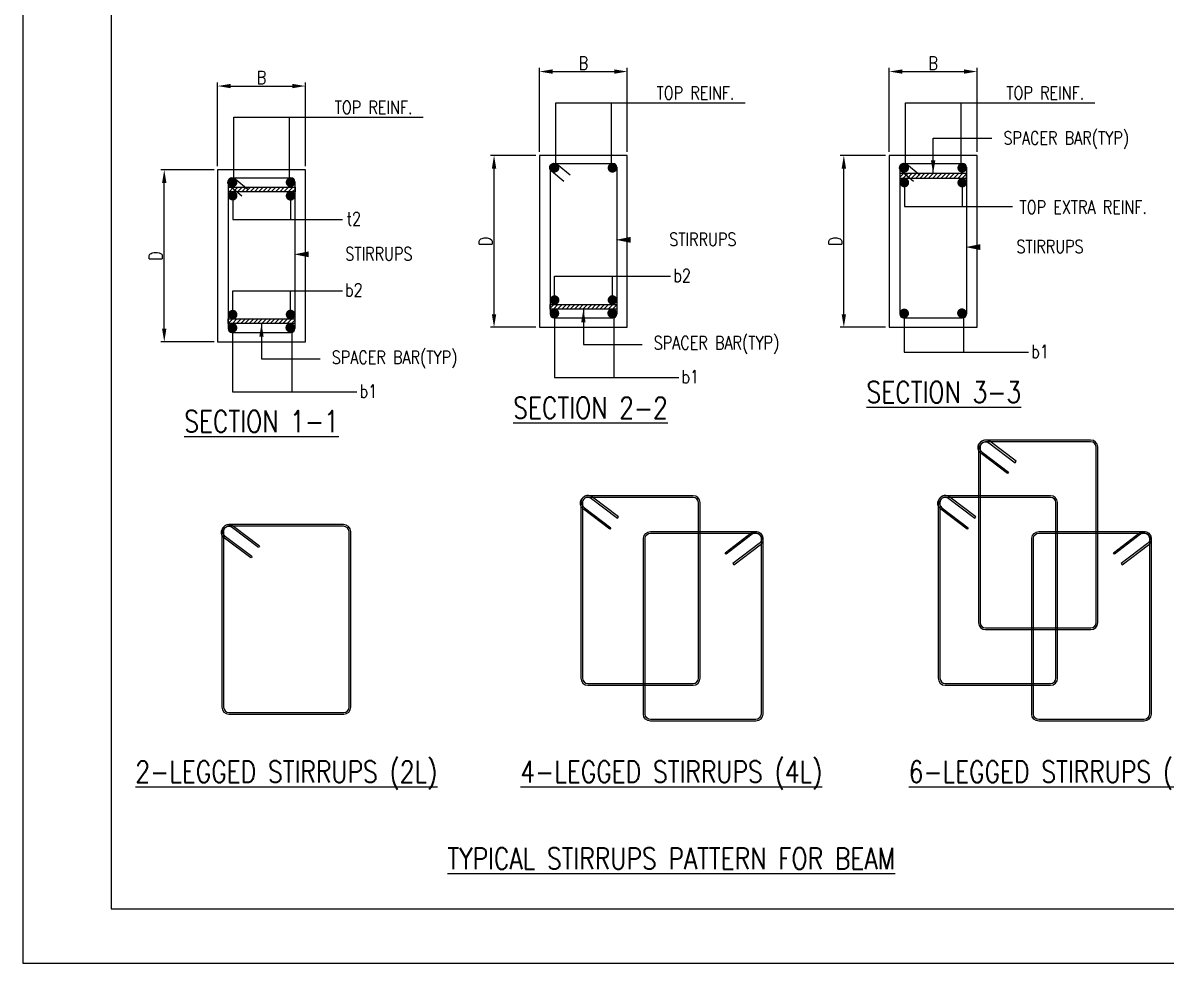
# Model space of a CAD drawing. Extents: x 482149 to 766876, y -388107 to -272741.
# Drawn here: x 634862 to 658812, y -356295 to -336608 of the extents above; entities that cross this region are included whole.
import ezdxf
from ezdxf.enums import TextEntityAlignment as Align

# ---------------------------------------------------------------- set-up
doc = ezdxf.new("R2010")
doc.units = 0
doc.header["$LTSCALE"] = 500
doc.header["$MEASUREMENT"] = 0
doc.layers.get('DEFPOINTS').update_dxf_attribs({"color": 4})
for name, color, linetype in [('DIM', 5, 'Continuous'), ('DIM1', 5, 'Continuous'), ('LINK', 2, 'Continuous'), ('S-CONCRET LINE', 4, 'Continuous'), ('S-REINFORCEMENT', 6, 'Continuous'), ('S-TEXT-1', 4, 'Continuous'), ('S-TITLE', 6, 'Continuous'), ('s_TITILE', 9, 'Continuous')]:
    doc.layers.add(name, color=color, linetype=linetype)
doc.styles.add('ROMANS', font='simplex.shx', dxfattribs={"width": 0.8, "height": 275, "bigfont": 'bigfont.shx'})
doc.styles.add('ROMENT', font='simplex.shx', dxfattribs={"bigfont": 'bigfont.shx'})
doc.dimstyles.new('Copy of INT2TIMES', dxfattribs={"dimtxt": 300, "dimasz": 275, "dimexe": 75, "dimexo": 75, "dimgap": 40, "dimtad": 1, "dimdec": 0, "dimlfac": 0.5, "dimrnd": 5, "dimzin": 0, "dimdsep": 46, "dimtxsty": 'ROMANS', "dimcen": -1, "dimclrd": 5, "dimclre": 5, "dimclrt": 4, "dimadec": 0, "dimazin": 0, "dimtfac": 1, "dimtdec": 0, "dimtix": 1, "dimtofl": 0, "dimtmove": 2, "dimatfit": 3, "dimfxl": 0, "dimtolj": 1, "dimtzin": 0, "dimarcsym": 0})
pattern_1 = [(45, (79766.59, -213488.36), (-44.194174, 44.194174), [])]

# ---------------------------------------------------------------- blocks, each defined once
blk = doc.blocks.new('*D45')
at = {"layer": 'DEFPOINTS', "color": 0}
for p in [(640781, -337931), (638941, -339685), (640781, -339685)]:
    blk.add_point(p, dxfattribs=at)
at = {"layer": 'DIM', "color": 5, "lineweight": -2, "ltscale": 2}
for p, q in [((638941, -339610), (638941, -337856)), ((640781, -339610), (640781, -337856)), ((639216, -337931), (640506, -337931))]:
    blk.add_line(p, q, dxfattribs=at)
at = {"layer": 'DIM', "color": 5}
for points in [[(639216, -337885), (639216, -337976), (638941, -337931)], [(640506, -337976), (640506, -337885), (640781, -337931)]]:
    blk.add_solid(points, dxfattribs=at)
at = {"layer": 'DIM', "color": 4, "insert": (639861, -337753), "char_height": 275, "attachment_point": 5, "style": 'ROMANS'}
blk.add_mtext('\\A1;B', dxfattribs=at)
blk = doc.blocks.new('*D47')
at = {"layer": 'DEFPOINTS', "color": 0}
for p in [(637824, -339685), (638941, -339685), (638941, -343285)]:
    blk.add_point(p, dxfattribs=at)
at = {"layer": 'DIM', "color": 5, "lineweight": -2, "ltscale": 2}
for p, q in [((638866, -339685), (637749, -339685)), ((637824, -343010), (637824, -339960)), ((638866, -343285), (637749, -343285))]:
    blk.add_line(p, q, dxfattribs=at)
at = {"layer": 'DIM', "color": 5}
for points in [[(637869, -339960), (637778, -339960), (637824, -339685)], [(637778, -343010), (637869, -343010), (637824, -343285)]]:
    blk.add_solid(points, dxfattribs=at)
at = {"layer": 'DIM', "color": 4, "insert": (637646, -341485), "char_height": 275, "attachment_point": 5, "rotation": 90, "style": 'ROMANS'}
blk.add_mtext('\\A1;D', dxfattribs=at)
blk = doc.blocks.new('*D81')
at = {"layer": 'DEFPOINTS', "color": 0}
for p in [(647524, -337627), (645684, -339382), (647524, -339382)]:
    blk.add_point(p, dxfattribs=at)
at = {"layer": 'DIM', "color": 5, "lineweight": -2, "ltscale": 2}
for p, q in [((645684, -339307), (645684, -337552)), ((645959, -337627), (647249, -337627)), ((647524, -339307), (647524, -337552))]:
    blk.add_line(p, q, dxfattribs=at)
at = {"layer": 'DIM', "color": 5}
for points in [[(645959, -337581), (645959, -337673), (645684, -337627)], [(647249, -337673), (647249, -337581), (647524, -337627)]]:
    blk.add_solid(points, dxfattribs=at)
at = {"layer": 'DIM', "color": 4, "insert": (646604, -337450), "char_height": 275, "attachment_point": 5, "style": 'ROMANS'}
blk.add_mtext('\\A1;B', dxfattribs=at)
blk = doc.blocks.new('*D82')
at = {"layer": 'DEFPOINTS', "color": 0}
for p in [(644733, -339382), (645684, -339382), (645684, -342982)]:
    blk.add_point(p, dxfattribs=at)
at = {"layer": 'DIM', "color": 5, "lineweight": -2, "ltscale": 2}
for p, q in [((645609, -339382), (644658, -339382)), ((644733, -342707), (644733, -339657)), ((645609, -342982), (644658, -342982))]:
    blk.add_line(p, q, dxfattribs=at)
at = {"layer": 'DIM', "color": 5}
for points in [[(644779, -339657), (644687, -339657), (644733, -339382)], [(644687, -342707), (644779, -342707), (644733, -342982)]]:
    blk.add_solid(points, dxfattribs=at)
at = {"layer": 'DIM', "color": 4, "insert": (644556, -341182), "char_height": 275, "attachment_point": 5, "rotation": 90, "style": 'ROMANS'}
blk.add_mtext('\\A1;D', dxfattribs=at)
blk = doc.blocks.new('*D170')
at = {"layer": 'DEFPOINTS', "color": 0}
for p in [(654851, -337627), (653011, -339382), (654851, -339382)]:
    blk.add_point(p, dxfattribs=at)
at = {"layer": 'DIM', "color": 5, "lineweight": -2, "ltscale": 2}
for p, q in [((653011, -339307), (653011, -337552)), ((653286, -337627), (654576, -337627)), ((654851, -339307), (654851, -337552))]:
    blk.add_line(p, q, dxfattribs=at)
at = {"layer": 'DIM', "color": 5}
for points in [[(653286, -337581), (653286, -337673), (653011, -337627)], [(654576, -337673), (654576, -337581), (654851, -337627)]]:
    blk.add_solid(points, dxfattribs=at)
at = {"layer": 'DIM', "color": 4, "insert": (653931, -337450), "char_height": 275, "attachment_point": 5, "style": 'ROMANS'}
blk.add_mtext('\\A1;B', dxfattribs=at)
blk = doc.blocks.new('*D171')
at = {"layer": 'DEFPOINTS', "color": 0}
for p in [(652060, -339382), (653011, -339382), (653011, -342982)]:
    blk.add_point(p, dxfattribs=at)
at = {"layer": 'DIM', "color": 5, "lineweight": -2, "ltscale": 2}
for p, q in [((652936, -339382), (651985, -339382)), ((652060, -342707), (652060, -339657)), ((652936, -342982), (651985, -342982))]:
    blk.add_line(p, q, dxfattribs=at)
at = {"layer": 'DIM', "color": 5}
for points in [[(652106, -339657), (652014, -339657), (652060, -339382)], [(652014, -342707), (652106, -342707), (652060, -342982)]]:
    blk.add_solid(points, dxfattribs=at)
at = {"layer": 'DIM', "color": 4, "insert": (651882, -341182), "char_height": 275, "attachment_point": 5, "rotation": 90, "style": 'ROMANS'}
blk.add_mtext('\\A1;D', dxfattribs=at)
blk = doc.blocks.new('zw$155A')
at = {"layer": 's_TITILE', "color": 7}
blk.add_lwpolyline([(0, 0), (88000, 0), (88000, 58000), (0, 58000)], close=True, dxfattribs=at)
at = {"layer": 's_TITILE', "color": 1}
blk.add_lwpolyline([(1300, 800), (78500, 800), (78500, 57200), (1300, 57200)], close=True, dxfattribs=at)

msp = doc.modelspace()

# ---------------------------------------------------------------- hatches: boundary and pattern name
h = msp.add_hatch()
h.set_pattern_fill('ANSI31', color=256, scale=500, style=0)
h.set_pattern_definition([(45, (86923.826, -213185.08), (-44.194174, 44.194174), [])])
h.paths.add_polyline_path([(654628.518, -339859.215), (653233.134, -339859.215), (653233.134, -339762.981), (654628.518, -339762.981)])
h = msp.add_hatch()
h.set_pattern_fill('ANSI31', color=256, scale=500, style=0)
h.set_pattern_definition(pattern_1)
h.paths.add_polyline_path([(640564.26, -340048.055), (639168.876, -340048.055), (639168.876, -340144.289), (640564.26, -340144.289)])
h = msp.add_hatch()
h.set_pattern_fill('ANSI31', color=256, scale=500, style=0)
h.set_pattern_definition([(45, (79597.32, -213185.08), (-44.194174, 44.194174), [])])
h.paths.add_polyline_path([(647302.014, -342504.217), (645906.63, -342504.217), (645906.63, -342600.451), (647302.014, -342600.451)])
h = msp.add_hatch()
h.set_pattern_fill('ANSI31', color=256, scale=500, style=0)
h.set_pattern_definition(pattern_1)
h.paths.add_polyline_path([(640558.279, -342807.497), (639162.896, -342807.497), (639162.896, -342903.731), (640558.279, -342903.731)])

# ---------------------------------------------------------------- linework, layer by layer
for points in [[(653233.134, -339859.215), (654628.518, -339859.215), (654628.518, -339762.981), (653233.134, -339762.981)], [(639168.876, -340048.055), (640564.26, -340048.055), (640564.26, -340144.289), (639168.876, -340144.289)], [(645906.63, -342504.217), (647302.014, -342504.217), (647302.014, -342600.451), (645906.63, -342600.451)], [(639162.896, -342807.497), (640558.279, -342807.497), (640558.279, -342903.731), (639162.896, -342903.731)]]:
    msp.add_lwpolyline(points, close=True)
at = {"layer": 'DIM'}
for p, q in [((646024.359, -338280.74), (649993.536, -338280.74)), ((653350.863, -338280.74), (657320.04, -338280.74)), ((639280.625, -338584.02), (643249.801, -338584.02))]:
    msp.add_line(p, q, dxfattribs=at)
at = {"layer": 'DIM', "ltscale": 2}
for p, q in [((653328.256, -339951.417), (653328.256, -340450.716)), ((654538.905, -339953.494), (654538.905, -340452.793)), ((639258.018, -340227.152), (639258.018, -340726.451)), ((640468.667, -340229.229), (640468.667, -340728.528)), ((653328.256, -340450.716), (655590.88, -340450.716)), ((639258.018, -340726.451), (641554.658, -340726.451)), ((646001.752, -342412.015), (646001.752, -341912.716)), ((646001.752, -341912.716), (648430.971, -341912.716)), ((647212.401, -342409.938), (647212.401, -341910.639)), ((639258.018, -342715.296), (639258.018, -342215.996)), ((639258.018, -342215.996), (641554.658, -342215.996)), ((640468.667, -342713.218), (640468.667, -342213.919)), ((645998.072, -342639.667), (645998.072, -344032.737)), ((653324.576, -342639.667), (653324.576, -343504.237)), ((639254.337, -342942.948), (639254.337, -344336.018)), ((653324.576, -343504.237), (655928.826, -343504.237)), ((645998.072, -344032.737), (648602.322, -344032.737)), ((639254.337, -344336.018), (641858.588, -344336.018))]:
    msp.add_line(p, q, dxfattribs=at)
at = {"layer": 'DIM', "ltscale": 2, "flags": 128}
for points in [[(648341.296, -341150.807, 0, 0, 0), (647286.673, -341150.807, 0, 122.425, 0), (647592.533, -341150.807, 0, 0, 0)], [(655614.954, -341302.609, 0, 0, 0), (654613.177, -341302.609, 0, 122.425, 0), (654919.037, -341302.609, 0, 0, 0)], [(641554.658, -341454.087, 0, 0, 0), (640542.938, -341454.087, 0, 122.425, 0), (640848.798, -341454.087, 0, 0, 0)]]:
    msp.add_lwpolyline(points, format="xyseb", dxfattribs=at)
at = {"layer": 'DIM1'}
for p, q in [((646024.359, -339551.282), (646024.359, -338280.74)), ((647194.51, -339551.282), (647194.51, -338280.74)), ((653350.863, -339551.282), (653350.863, -338280.74)), ((654521.014, -339551.282), (654521.014, -338280.74)), ((639280.625, -339854.563), (639280.625, -338584.02)), ((640450.775, -339854.563), (640450.775, -338584.02)), ((647238.432, -342639.667), (647238.432, -344032.737)), ((654564.936, -342639.667), (654564.936, -343504.237)), ((640494.697, -342942.948), (640494.697, -344336.018))]:
    msp.add_line(p, q, dxfattribs=at)
at = {"layer": 'LINK'}
for p, q in [((639821.933, -347557.235), (639800.842, -347585.167)), ((639663.431, -347777.906), (639642.34, -347805.837))]:
    msp.add_line(p, q, dxfattribs=at)
for points in [[(654906.71, -345402.859, 0.148969914), (654881.733, -345484.83), (654881.733, -348152.466), (654881.733, -349165.566, 0.414213562), (655028.733, -349312.566), (656031.35, -349312.566), (657233.967, -349312.566, 0.414213562), (657380.967, -349165.566), (657380.967, -348152.466), (657380.967, -345484.83, 0.399194115), (657230.391, -345344.621), (656027.774, -345344.621), (655025.158, -345344.621, 0.270159719), (654897.25, -345419.173)], [(654936.885, -345421.078, -0.40520968), (655100.84, -345400.93), (655650.572, -345816.027), (655671.663, -345788.096), (655121.943, -345373.008, 0.414213562), (654906.71, -345402.859, -0.414213562)], [(654924.543, -345441.595, 0.381213026), (654955.102, -345596.577), (655508.743, -346014.617), (655487.653, -346042.549), (654933.999, -345624.5, -0.391379955), (654897.25, -345419.173, -0.391379955)], [(654936.718, -345420.978, 0.152834704), (654916.733, -345484.83), (654916.733, -348152.466), (654916.733, -349165.566, 0.414213562), (655028.733, -349277.566), (656031.35, -349277.566), (657233.967, -349277.566, 0.414213562), (657345.967, -349165.566), (657345.967, -348152.466), (657345.967, -345484.83, 0.394331778), (657230.391, -345379.621), (656027.774, -345379.621), (655025.158, -345379.621, 0.284887278), (654924.832, -345441.833)], [(646576.699, -346566.359, 0.148969914), (646551.722, -346648.33), (646551.722, -349315.966), (646551.722, -350329.066, 0.414213562), (646698.722, -350476.066), (647701.338, -350476.066), (648903.955, -350476.066, 0.414213562), (649050.955, -350329.066), (649050.955, -349315.966), (649050.955, -346648.33, 0.399194115), (648900.379, -346508.121), (647697.763, -346508.121), (646695.146, -346508.121, 0.270159719), (646567.239, -346582.673)], [(646606.873, -346584.578, -0.40520968), (646770.828, -346564.43), (647320.561, -346979.527), (647341.652, -346951.596), (646791.931, -346536.508, 0.414213562), (646576.699, -346566.359, -0.414213562)], [(646606.706, -346584.478, 0.152834704), (646586.722, -346648.33), (646586.722, -349315.966), (646586.722, -350329.066, 0.414213562), (646698.722, -350441.066), (647701.338, -350441.066), (648903.955, -350441.066, 0.414213562), (649015.955, -350329.066), (649015.955, -349315.966), (649015.955, -346648.33, 0.394331778), (648900.379, -346543.121), (647697.763, -346543.121), (646695.146, -346543.121, 0.284887278), (646594.821, -346605.333)], [(654063.199, -346566.359, 0.148969914), (654038.222, -346648.33), (654038.222, -349315.966), (654038.222, -350329.066, 0.414213562), (654185.222, -350476.066), (655187.838, -350476.066), (656390.455, -350476.066, 0.414213562), (656537.455, -350329.066), (656537.455, -349315.966), (656537.455, -346648.33, 0.399194115), (656386.879, -346508.121), (655184.263, -346508.121), (654181.646, -346508.121, 0.270159719), (654053.739, -346582.673)], [(654093.373, -346584.578, -0.40520968), (654257.328, -346564.43), (654807.061, -346979.527), (654828.152, -346951.596), (654278.431, -346536.508, 0.414213562), (654063.199, -346566.359, -0.414213562)], [(654093.206, -346584.478, 0.152834704), (654073.222, -346648.33), (654073.222, -349315.966), (654073.222, -350329.066, 0.414213562), (654185.222, -350441.066), (655187.838, -350441.066), (656390.455, -350441.066, 0.414213562), (656502.455, -350329.066), (656502.455, -349315.966), (656502.455, -346648.33, 0.394331778), (656386.879, -346543.121), (655184.263, -346543.121), (654181.646, -346543.121, 0.284887278), (654081.321, -346605.333)], [(646594.532, -346605.095, 0.381213026), (646625.091, -346760.077), (647178.732, -347178.117), (647157.641, -347206.049), (646603.988, -346788, -0.391379955), (646567.239, -346582.673, -0.391379955)], [(654081.032, -346605.095, 0.381213026), (654111.591, -346760.077), (654665.232, -347178.117), (654644.141, -347206.049), (654090.488, -346788, -0.391379955), (654053.739, -346582.673, -0.391379955)], [(639634.199, -347808.877), (639084.269, -347393.639, -0.391379955), (639047.52, -347188.312, -0.391379955)], [(639056.98, -347171.998, 0.148969914), (639032.003, -347253.97), (639032.003, -349921.605), (639032.003, -350934.705, 0.414213562), (639179.003, -351081.705), (640381.62, -351081.705), (641584.236, -351081.705, 0.414213562), (641731.236, -350934.705), (641731.236, -349921.605), (641731.236, -347253.97, 0.399194115), (641580.661, -347113.76), (640378.044, -347113.76), (639175.427, -347113.76, 0.270159719), (639047.52, -347188.312)], [(639056.98, -347171.998, -0.414213562), (639272.213, -347142.147), (639821.933, -347557.235)], [(639655.289, -347780.945), (639105.372, -347365.717, -0.381213026), (639074.813, -347210.734, -0.381213026)], [(639086.988, -347190.117, 0.152834704), (639067.003, -347253.97), (639067.003, -349921.605), (639067.003, -350934.705, 0.414213562), (639179.003, -351046.705), (640381.62, -351046.705), (641584.236, -351046.705, 0.414213562), (641696.236, -350934.705), (641696.236, -349921.605), (641696.236, -347253.97, 0.394331778), (641580.661, -347148.76), (640378.044, -347148.76), (639175.427, -347148.76, 0.284887278), (639075.102, -347210.972)], [(639087.154, -347190.218, -0.40520968), (639251.109, -347170.07), (639800.842, -347585.167)], [(650336.106, -347317.585, -0.148969914), (650361.083, -347399.556), (650361.083, -350067.191), (650361.083, -351080.292, -0.414213562), (650214.083, -351227.292), (649211.467, -351227.292), (648008.85, -351227.292, -0.414213562), (647861.85, -351080.292), (647861.85, -350067.191), (647861.85, -347399.556, -0.399194115), (648012.426, -347259.347), (649215.042, -347259.347), (650217.659, -347259.347, -0.270159719), (650345.566, -347333.899)], [(650305.932, -347335.804, 0.40520968), (650141.977, -347315.656), (649592.244, -347730.753), (649571.153, -347702.822), (650120.874, -347287.734, -0.414213562), (650336.106, -347317.585, 0.414213562)], [(658470.606, -347317.585, -0.148969914), (658495.583, -347399.556), (658495.583, -350067.191), (658495.583, -351080.292, -0.414213562), (658348.583, -351227.292), (657345.967, -351227.292), (656143.35, -351227.292, -0.414213562), (655996.35, -351080.292), (655996.35, -350067.191), (655996.35, -347399.556, -0.399194115), (656146.926, -347259.347), (657349.542, -347259.347), (658352.159, -347259.347, -0.270159719), (658480.066, -347333.899)], [(658440.432, -347335.804, 0.40520968), (658276.477, -347315.656), (657726.744, -347730.753), (657705.653, -347702.822), (658255.374, -347287.734, -0.414213562), (658470.606, -347317.585, 0.414213562)], [(650306.099, -347335.704, -0.152834704), (650326.083, -347399.556), (650326.083, -350067.191), (650326.083, -351080.292, -0.414213562), (650214.083, -351192.292), (649211.467, -351192.292), (648008.85, -351192.292, -0.414213562), (647896.85, -351080.292), (647896.85, -350067.191), (647896.85, -347399.556, -0.394331778), (648012.426, -347294.347), (649215.042, -347294.347), (650217.659, -347294.347, -0.284887278), (650317.984, -347356.559)], [(650318.273, -347356.321, -0.381213026), (650287.714, -347511.303), (649734.073, -347929.343), (649755.164, -347957.275), (650308.817, -347539.226, 0.391379955), (650345.566, -347333.899, 0.391379955)], [(658440.599, -347335.704, -0.152834704), (658460.583, -347399.556), (658460.583, -350067.191), (658460.583, -351080.292, -0.414213562), (658348.583, -351192.292), (657345.967, -351192.292), (656143.35, -351192.292, -0.414213562), (656031.35, -351080.292), (656031.35, -350067.191), (656031.35, -347399.556, -0.394331778), (656146.926, -347294.347), (657349.542, -347294.347), (658352.159, -347294.347, -0.284887278), (658452.484, -347356.559)], [(658452.773, -347356.321, -0.381213026), (658422.214, -347511.303), (657868.573, -347929.343), (657889.664, -347957.275), (658443.317, -347539.226, 0.391379955), (658480.066, -347333.899, 0.391379955)]]:
    msp.add_lwpolyline(points, format="xyb", dxfattribs=at)
at = {"layer": 'S-CONCRET LINE', "color": 130}
for points in [[(647524.322, -339381.716), (645684.322, -339381.716), (645684.322, -342981.716), (647524.322, -342981.716)], [(654850.826, -339381.716), (653010.826, -339381.716), (653010.826, -342981.716), (654850.826, -342981.716)], [(640780.588, -339684.996), (638940.588, -339684.996), (638940.588, -343284.996), (640780.588, -343284.996)]]:
    msp.add_lwpolyline(points, close=True, dxfattribs=at)
at = {"layer": 'S-REINFORCEMENT'}
for p, q in [((645986.63, -339551.282), (647222.014, -339551.282)), ((653313.134, -339551.282), (654548.518, -339551.282)), ((645906.63, -339631.282), (645906.63, -342704.604)), ((647302.014, -339631.282), (647302.014, -342704.604)), ((653233.134, -339631.282), (653233.134, -342704.604)), ((654628.518, -339631.282), (654628.518, -342704.604)), ((639162.896, -339934.563), (639162.896, -343007.885)), ((639242.896, -339854.563), (640478.279, -339854.563)), ((640558.279, -339934.563), (640558.279, -343007.885)), ((645986.63, -342784.604), (647222.014, -342784.604)), ((653313.134, -342784.604), (654548.518, -342784.604)), ((639242.896, -343087.885), (640478.279, -343087.885))]:
    msp.add_line(p, q, dxfattribs=at)
for points in [[(646193.118, -339929.401), (645934.792, -339715.118, -1), (646056.238, -339568.71), (646326.079, -339792.545)], [(653519.622, -339929.401), (653261.296, -339715.118, -1), (653382.742, -339568.71), (653652.583, -339792.545)], [(639449.383, -340232.681), (639191.057, -340018.398, -1), (639312.503, -339871.991), (639582.344, -340095.825)]]:
    msp.add_lwpolyline(points, format="xyb", dxfattribs=at)
at = {"layer": 'S-REINFORCEMENT', "linetype": 'Continuous', "const_width": 100}
for points in [[(645951.752, -339641.438, 1), (646051.752, -339641.438, 1)], [(647162.401, -339643.515, 1), (647262.401, -339643.515, 1)], [(653278.256, -339641.438, 1), (653378.256, -339641.438, 1)], [(654488.905, -339643.515, 1), (654588.905, -339643.515, 1)], [(639208.018, -339944.718, 1), (639308.018, -339944.718, 1)], [(640418.667, -339946.795, 1), (640518.667, -339946.795, 1)], [(653278.256, -339951.417, 1), (653378.256, -339951.417, 1)], [(654488.905, -339953.494, 1), (654588.905, -339953.494, 1)], [(639208.018, -340227.152, 1), (639308.018, -340227.152, 1)], [(640418.667, -340229.229, 1), (640518.667, -340229.229, 1)], [(645951.752, -342412.015, -1), (646051.752, -342412.015, -1)], [(647162.401, -342409.938, -1), (647262.401, -342409.938, -1)], [(639208.018, -342715.296, -1), (639308.018, -342715.296, -1)], [(640418.667, -342713.218, -1), (640518.667, -342713.218, -1)], [(645948.072, -342689.667, 1), (646048.072, -342689.667, 1)], [(647156.42, -342685.391, 1), (647256.42, -342685.391, 1)], [(653274.576, -342689.667, 1), (653374.576, -342689.667, 1)], [(654482.924, -342685.391, 1), (654582.924, -342685.391, 1)], [(639204.337, -342992.948, 1), (639304.337, -342992.948, 1)], [(640412.686, -342988.671, 1), (640512.686, -342988.671, 1)]]:
    msp.add_lwpolyline(points, format="xyb", close=True, dxfattribs=at)
at = {"layer": 'S-REINFORCEMENT'}
for centre, start, end in [((645986.63, -339631.282), 90, 180), ((647222.014, -339631.282), 0, 90), ((653313.134, -339631.282), 90, 180), ((654548.518, -339631.282), 0, 90), ((639242.896, -339934.563), 90, 180), ((640478.279, -339934.563), 0, 90), ((645986.63, -342704.604), 180, 270), ((647222.014, -342704.604), 270, 0), ((653313.134, -342704.604), 180, 270), ((654548.518, -342704.604), 270, 0), ((639242.896, -343007.885), 180, 270), ((640478.279, -343007.885), 270, 0)]:
    msp.add_arc(centre, 80, start, end, dxfattribs=at)

# ---------------------------------------------------------------- block references
at = {"xscale": 1.420454545454545, "yscale": 1.420454545454545, "zscale": 1.420454545454545}
msp.add_blockref('zw$155A', (634862.003, -356294.5), dxfattribs=at)

# ---------------------------------------------------------------- texts
at = {"layer": 'S-TEXT-1', "linetype": 'ByBlock', "style": 'ROMANS', "width": 0.8}
for s, p in [('TOP REINF.', (648952.632, -338074.797)), ('TOP REINF.', (656279.136, -338074.797)), ('TOP REINF.', (642208.897, -338378.077)), ('SPACER BAR(TYP)', (656718.857, -339037.338)), ('TOP EXTRA REINF.', (657074.907, -340466.498)), ('t2', (641795.39, -340710.669)), ('b2', (648671.703, -341896.934)), ('b2', (641795.39, -342200.214)), ('SPACER BAR(TYP)', (649392.353, -343326.094)), ('SPACER BAR(TYP)', (642648.618, -343629.374)), ('b1', (656169.558, -343488.455)), ('b1', (648843.054, -344016.955)), ('b1', (642099.32, -344320.235))]:
    msp.add_text(s, height=275, dxfattribs=at).set_placement(p, align=Align.MIDDLE)
at = {"layer": 'S-TEXT-1', "style": 'ROMENT', "width": 0.8}
for p in [(648403.844, -341277.211), (655677.502, -341429.014)]:
    msp.add_text('STIRRUPS', height=275, dxfattribs=at).set_placement(p)
at = {"layer": 'S-TEXT-1', "linetype": 'ByBlock', "style": 'ROMANS', "width": 0.8}
msp.add_text('STIRRUPS', height=275, dxfattribs=at).set_placement((641617.206, -341580.492))
at = {"layer": 'S-TITLE', "style": 'ROMANS', "width": 0.8}
for s, p in [('%%USECTION 3-3', (654153.753, -344338.442)), ('%%USECTION 2-2', (646752.465, -344667.493)), ('%%USECTION 1-1', (639860.588, -344951.673)), ('%%U2-LEGGED STIRRUPS (2L)', (640381.62, -352287.168)), ('%%U4-LEGGED STIRRUPS (4L)', (648446.392, -352287.168)), ('%%U6-LEGGED STIRRUPS (6L)', (656580.892, -352287.168)), ('%%UTYPICAL STIRRUPS PATTERN FOR BEAM', (648446.392, -354104.851))]:
    msp.add_text(s, height=450, dxfattribs=at).set_placement(p, align=Align.MIDDLE_CENTER)

# ---------------------------------------------------------------- dimensions: what is measured, and where the dimension line sits
at = {"layer": 'DIM', "ltscale": 2}
for base, p1, p2, picture, middle in [((647524.322, -337627.314), (645684.322, -339381.716), (647524.322, -339381.716), '*D81', (646604.322, -337449.814)), ((654850.826, -337627.314), (653010.826, -339381.716), (654850.826, -339381.716), '*D170', (653930.826, -337449.814)), ((640780.588, -337930.595), (638940.588, -339684.996), (640780.588, -339684.996), '*D45', (639860.588, -337753.095))]:
    dim = msp.add_linear_dim(base=base, p1=p1, p2=p2, text='B', dimstyle='Copy of INT2TIMES', dxfattribs=at)
    dim.commit()
    dim.dimension.update_dxf_attribs({"geometry": picture, "text_midpoint": middle})
for base, p1, p2, picture, middle in [((644733.235, -339381.716), (645684.322, -342981.716), (645684.322, -339381.716), '*D82', (644555.735, -341181.716)), ((652059.739, -339381.716), (653010.826, -342981.716), (653010.826, -339381.716), '*D171', (651882.239, -341181.716)), ((637823.501, -339684.996), (638940.588, -343284.996), (638940.588, -339684.996), '*D47', (637646.001, -341484.996))]:
    dim = msp.add_linear_dim(base=base, p1=p1, p2=p2, angle=90, text='D', dimstyle='Copy of INT2TIMES', dxfattribs=at)
    dim.commit()
    dim.dimension.update_dxf_attribs({"geometry": picture, "text_midpoint": middle})

# ---------------------------------------------------------------- leaders
for points in [[(653930.826, -339762.981), (653930.826, -339021.556), (655160.627, -339021.556)], [(646604.322, -342600.451), (646604.322, -343341.876), (647834.123, -343341.876)], [(639860.588, -342903.731), (639860.588, -343645.157), (641090.388, -343645.157)]]:
    msp.add_leader(points, dimstyle='Copy of INT2TIMES', dxfattribs=at)

doc.saveas('drawing.dxf')
